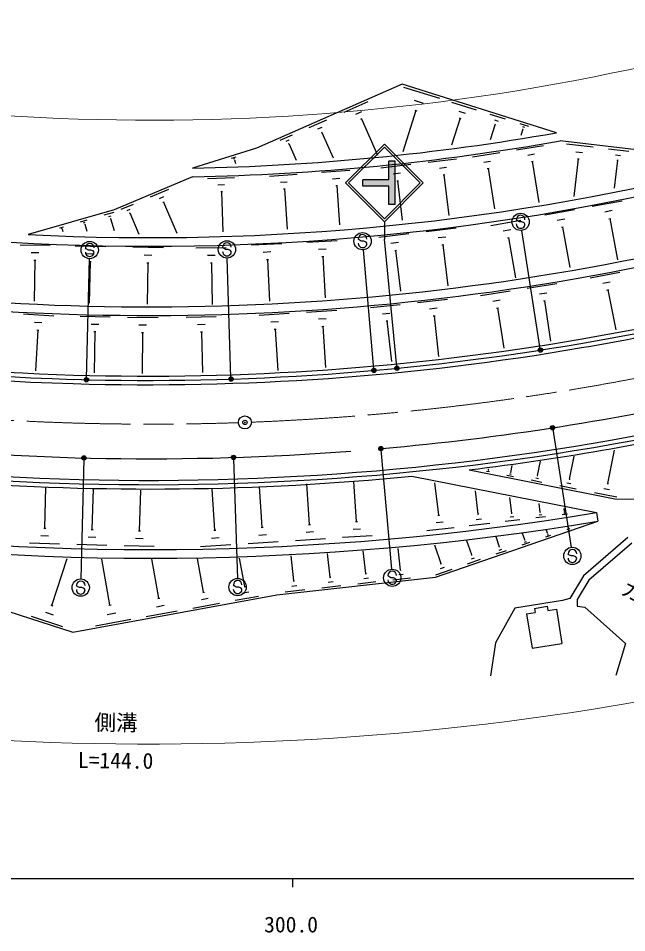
# Model space of a CAD drawing. Units: millimetres, scale not verified. Extents: x 40000 to 680000, y 20000 to 380000.
# Drawn here: x 336270 to 406695, y 198715 to 304469 of the extents above; entities that cross this region are included whole.
import ezdxf
from ezdxf.enums import TextEntityAlignment as Align

# ---------------------------------------------------------------- set-up
doc = ezdxf.new("R2010")
doc.units = ezdxf.units.MM
doc.header["$LTSCALE"] = 1000
doc.header["$PDMODE"] = 32
doc.header["$PDSIZE"] = 500
doc.linetypes.add('CHAIN', pattern=[18.5, 12, -1.5, 3.5, -1.5])
for name, color, linetype, lineweight in [('S-BGD', 7, 'Continuous', 25), ('S-BMK', 2, 'CHAIN', 13), ('S-BMK-SRVR', 3, 'Continuous', 25), ('S-STR-HTXT', 7, 'Continuous', 13), ('S-STR-STRC', 7, 'Continuous', 25), ('S-TTL-BAND', 7, 'Continuous', 25)]:
    doc.layers.add(name, color=color, linetype=linetype, lineweight=lineweight)
doc.styles.add('@ＭＳ ゴシック', font='')
doc.styles.add('ＭＳ ゴシック', font='')
doc.styles.get('@ＭＳ ゴシック').set_extended_font_data('@MS Gothic')
doc.styles.get('ＭＳ ゴシック').set_extended_font_data('MS Gothic')

msp = doc.modelspace()

# ---------------------------------------------------------------- hatches: boundary and pattern name
at = {"layer": 'S-STR-STRC'}
msp.add_hatch(color=256, dxfattribs=at).paths.add_polyline_path([(376150, 285803), (379150, 285803), (379150, 287929), (379900, 287929), (379900, 282929), (379150, 282929), (379150, 285053), (376150, 285053)])

# ---------------------------------------------------------------- linework, layer by layer
at = {"layer": 'S-BGD'}
for p, q in [((380698, 296833), (363854, 289441)), ((398559, 291235), (380698, 296833)), ((380867, 296518), (385011, 295219)), ((374000, 293620), (376779, 294840)), ((382096, 294995), (383132, 294670)), ((386432, 294774), (389267, 293885)), ((375347, 293383), (376041, 293688)), ((382290, 293797), (380797, 289033)), ((382160, 293837), (382419, 293756)), ((387273, 293732), (387982, 293510)), ((387316, 292940), (387494, 292884)), ((390842, 293392), (392639, 292828)), ((369953, 291845), (371980, 292734)), ((370936, 291672), (371442, 291894)), ((375912, 292803), (376086, 292879)), ((375999, 292841), (377841, 288643)), ((387405, 292912), (386431, 289804)), ((391459, 292211), (390896, 290415)), ((391375, 292731), (391824, 292590)), ((391403, 292229), (391515, 292194)), ((394336, 292296), (395312, 291991)), ((394626, 291938), (394870, 291861)), ((366590, 290369), (367992, 290984)), ((371348, 291248), (371475, 291304)), ((371411, 291276), (372710, 288317)), ((394671, 291656), (394434, 290899)), ((394641, 291665), (394702, 291646)), ((367270, 290249), (367620, 290403)), ((367555, 289956), (367642, 289995)), ((367598, 289976), (368434, 288071)), ((420405, 287777), (398984, 290295)), ((399717, 289957), (402825, 289592)), ((363854, 289441), (356419, 287143)), ((388829, 288433), (391990, 288934)), ((393951, 289245), (397066, 289738)), ((395243, 288651), (396022, 288774)), ((400791, 289043), (401568, 288952)), ((404577, 289386), (406954, 289107)), ((360940, 288279), (361489, 288448)), ((361188, 288205), (361325, 288248)), ((361282, 288084), (361316, 288094)), ((361299, 288089), (361427, 287675)), ((383705, 287827), (386988, 288215)), ((390140, 287831), (390930, 287956)), ((395658, 287918), (395853, 287949)), ((395756, 287934), (396510, 283174)), ((401088, 288221), (400576, 283867)), ((400991, 288232), (401185, 288209)), ((405626, 288058), (405244, 284811)), ((405398, 288687), (405993, 288617)), ((405551, 288067), (405700, 288049)), ((371360, 286654), (374660, 286898)), ((378253, 287182), (381691, 287589)), ((385033, 287152), (385854, 287249)), ((390561, 287087), (390759, 287119)), ((390660, 287103), (391399, 282437)), ((356437, 286143), (347380, 282314)), ((358182, 285953), (361298, 286060)), ((365361, 286212), (368534, 286446)), ((366610, 285506), (367403, 285565)), ((372658, 285921), (373483, 285982)), ((379644, 286475), (380503, 286577)), ((380068, 285654), (380283, 285679)), ((380175, 285667), (380714, 281105)), ((385438, 286367), (385643, 286391)), ((385541, 286379), (386100, 281651)), ((351586, 283821), (353690, 284710)), ((359378, 285214), (360157, 285241)), ((366965, 284735), (367164, 284750)), ((367065, 284742), (367408, 280089)), ((373029, 285119), (373235, 285134)), ((373132, 285126), (373466, 280595)), ((352597, 283628), (353123, 283851)), ((359696, 284445), (359891, 284452)), ((359794, 284448), (359954, 279767)), ((348172, 282377), (349603, 282982)), ((348860, 282246), (349218, 282397)), ((353017, 283186), (353148, 283241)), ((353083, 283214), (354604, 279616)), ((402679, 282729), (406156, 283368)), ((347380, 282314), (337434, 279451)), ((346226, 281721), (347365, 282049)), ((346735, 281560), (347020, 281641)), ((346924, 281305), (346995, 281326)), ((346959, 281316), (347356, 279939)), ((349145, 281945), (349235, 281983)), ((349190, 281964), (350234, 279494)), ((397218, 281725), (400638, 282354)), ((404143, 282100), (405012, 282259)), ((404629, 281290), (404846, 281330)), ((404737, 281310), (405612, 276551)), ((341057, 280234), (341521, 280367)), ((343473, 280929), (344253, 281153)), ((343822, 280818), (344017, 280874)), ((343951, 280644), (344000, 280658)), ((343975, 280651), (344203, 279861)), ((390957, 280513), (394421, 281124)), ((398658, 281106), (399513, 281263)), ((399135, 280310), (399349, 280349)), ((399242, 280330), (400101, 275656)), ((341264, 280168), (341380, 280201)), ((341341, 280064), (341370, 280072)), ((341356, 280068), (341435, 279792)), ((378005, 279171), (381474, 279584)), ((383467, 279821), (386958, 280237)), ((384880, 279104), (385753, 279208)), ((392409, 279876), (393275, 280029)), ((336484, 278287), (339964, 278217)), ((342861, 278158), (346389, 278086)), ((363243, 278256), (366791, 278442)), ((369666, 278592), (373197, 278776)), ((379409, 278458), (380276, 278562)), ((385311, 278270), (385529, 278296)), ((385420, 278283), (385986, 273528)), ((392887, 279067), (393103, 279106)), ((392995, 279086), (393812, 274456)), ((337772, 277391), (338642, 277373)), ((344166, 277249), (345048, 277231)), ((349522, 278022), (353098, 277950)), ((350845, 277101), (351739, 277083)), ((356838, 277922), (360340, 277978)), ((358165, 277067), (359041, 277081)), ((364620, 277439), (365507, 277485)), ((371036, 277778), (371919, 277824)), ((379837, 277630), (380054, 277656)), ((379946, 277643), (380508, 272922)), ((338080, 276514), (338298, 276510)), ((338189, 276512), (338092, 271761)), ((344479, 276360), (344700, 276356)), ((344589, 276358), (344491, 271535)), ((351162, 276200), (351386, 276195)), ((351274, 276198), (351176, 271390)), ((358507, 276197), (358726, 276200)), ((358617, 276199), (358693, 271374)), ((364999, 276569), (365220, 276581)), ((365110, 276575), (365361, 271763)), ((371413, 276913), (371634, 276924)), ((371523, 276918), (371773, 272132)), ((402460, 274434), (405878, 275118)), ((403913, 273836), (404767, 274007)), ((389761, 272426), (393199, 272955)), ((395178, 273260), (398624, 273790)), ((404404, 273045), (404618, 273088)), ((404511, 273067), (405435, 268447)), ((382474, 271603), (385942, 271980)), ((391183, 271765), (392042, 271897)), ((396603, 272597), (397464, 272730)), ((397058, 271786), (397274, 271819)), ((397166, 271802), (397886, 267123)), ((377035, 271012), (380478, 271386)), ((383869, 270877), (384736, 270971)), ((391637, 270955), (391852, 270988)), ((391745, 270972), (392463, 266304)), ((336873, 270273), (340384, 270070)), ((343417, 270004), (346905, 269952)), ((348921, 269922), (352456, 269870)), ((355698, 269909), (359168, 269993)), ((364147, 270143), (367642, 270365)), ((369644, 270492), (373156, 270715)), ((371017, 269697), (371895, 269753)), ((378420, 270292), (379280, 270385)), ((384288, 270046), (384505, 270069)), ((384397, 270057), (384909, 265336)), ((338139, 269319), (339016, 269268)), ((344712, 269113), (345584, 269100)), ((350233, 269019), (351117, 269005)), ((357020, 269073), (357888, 269094)), ((365513, 269353), (366387, 269408)), ((371402, 268840), (371621, 268854)), ((371511, 268847), (371815, 264066)), ((378836, 269466), (379051, 269489)), ((378943, 269478), (379452, 264795)), ((338527, 268416), (338254, 263693)), ((338417, 268422), (338636, 268410)), ((345026, 268236), (345244, 268232)), ((345135, 268234), (345064, 263470)), ((350552, 268130), (350773, 268126)), ((350662, 268128), (350591, 263380)), ((357366, 268213), (357583, 268219)), ((357475, 268216), (357590, 263497)), ((365896, 268500), (366115, 268513)), ((366005, 268507), (366307, 263752)), ((400080, 251172), (400604, 253814)), ((404502, 250667), (405268, 254532)), ((396378, 251595), (396703, 253236)), ((388453, 252250), (405317, 248910)), ((390472, 252105), (390824, 252036)), ((390621, 252167), (390709, 252150)), ((390672, 252248), (390694, 252244)), ((390683, 252246), (390702, 252346)), ((393144, 251776), (393336, 251738)), ((393254, 251954), (393302, 251945)), ((393278, 251950), (393437, 252752)), ((375409, 246270), (375113, 250911)), ((381831, 251523), (403181, 247295)), ((384943, 246994), (384497, 250753)), ((392817, 251641), (393587, 251488)), ((395618, 251086), (396887, 250835)), ((396157, 251309), (396474, 251246)), ((396338, 251603), (396418, 251587)), ((399755, 250752), (400221, 250659)), ((400022, 251184), (400139, 251161)), ((404422, 250683), (404583, 250651)), ((339347, 245498), (339478, 250227)), ((344830, 245344), (344961, 250066)), ((350309, 245190), (350439, 249905)), ((359009, 245266), (358706, 250028)), ((364502, 245602), (364202, 250324)), ((369969, 245937), (369671, 250618)), ((389500, 247132), (389181, 249825)), ((398962, 250424), (400829, 250054)), ((402957, 249633), (405536, 249122)), ((404052, 250086), (404697, 249958)), ((393379, 247249), (393167, 249035)), ((405317, 248910), (408021, 248869)), ((396679, 247348), (396559, 248364)), ((399488, 247432), (399445, 247792)), ((384843, 246983), (385042, 247006)), ((389273, 246500), (389869, 246571)), ((389426, 247123), (389575, 247141)), ((392627, 246294), (394333, 246496)), ((393216, 246796), (393643, 246847)), ((393325, 247242), (393432, 247255)), ((396181, 246716), (397312, 246850)), ((396571, 247049), (396854, 247082)), ((396644, 247344), (396715, 247352)), ((399206, 247075), (399846, 247150)), ((399427, 247263), (399587, 247282)), ((399468, 247430), (399508, 247435)), ((403181, 247295), (403345, 246308)), ((305805, 245365), (342567, 233486)), ((339238, 245501), (339456, 245495)), ((364393, 245595), (364612, 245609)), ((369861, 245930), (370077, 245944)), ((375034, 245383), (375893, 245438)), ((375301, 246263), (375516, 246277)), ((383541, 245216), (386721, 245593)), ((384550, 239836), (403345, 246308)), ((384639, 246152), (385434, 246247)), ((388450, 245798), (390834, 246081)), ((399791, 245349), (400141, 245469)), ((399892, 245481), (399980, 245512)), ((399895, 245580), (399917, 245588)), ((399906, 245584), (399900, 245602)), ((338887, 244638), (339759, 244614)), ((344371, 244485), (345242, 244461)), ((344722, 245347), (344939, 245341)), ((349850, 244333), (350720, 244309)), ((350200, 245193), (350418, 245187)), ((358625, 244358), (359505, 244414)), ((358899, 245259), (359119, 245273)), ((364122, 244702), (364995, 244757)), ((368347, 244094), (371812, 244315)), ((369591, 245043), (370457, 245098)), ((373799, 244441), (377237, 244660)), ((391988, 243320), (391584, 244494)), ((394897, 244152), (394639, 244901)), ((397331, 244502), (397930, 244708)), ((397527, 244904), (397402, 245269)), ((397504, 244729), (397654, 244780)), ((397509, 244898), (397546, 244911)), ((406831, 244425), (401708, 239996)), ((337555, 243802), (341043, 243706)), ((343041, 243650), (346524, 243554)), ((348522, 243499), (352000, 243403)), ((357362, 243395), (360880, 243619)), ((362868, 243745), (366360, 243968)), ((385212, 241382), (384467, 243546)), ((388771, 242400), (388204, 244044)), ((391951, 243307), (392025, 243333)), ((394611, 243565), (395484, 243866)), ((394863, 243896), (395081, 243971)), ((394870, 244143), (394924, 244161)), ((407300, 243773), (402325, 239472)), ((368162, 239405), (367839, 242284)), ((372369, 239832), (372061, 242581)), ((376490, 240251), (376196, 242872)), ((380526, 240661), (380246, 243157)), ((388723, 242384), (388818, 242416)), ((391602, 242529), (392779, 242934)), ((391942, 242975), (392236, 243076)), ((340153, 236540), (341917, 241997)), ((346880, 236628), (345923, 241897)), ((352539, 237393), (351713, 241942)), ((357728, 238094), (357022, 241984)), ((362487, 238738), (361890, 242023)), ((385153, 241362), (385271, 241403)), ((388275, 241383), (389787, 241904)), ((388712, 241957), (389090, 242087)), ((376424, 240243), (376556, 240258)), ((380330, 240127), (380836, 240183)), ((380463, 240654), (380589, 240668)), ((384594, 240116), (386479, 240765)), ((385139, 240830), (385610, 240992)), ((366204, 237778), (384550, 239836)), ((368091, 239397), (368234, 239413)), ((372156, 239253), (372705, 239314)), ((372301, 239824), (372438, 239840)), ((375554, 239079), (377662, 239315)), ((376285, 239694), (376812, 239753)), ((379628, 239536), (381651, 239763)), ((401708, 239996), (400109, 237384)), ((402325, 239472), (400971, 237259)), ((357631, 238077), (357825, 238112)), ((362274, 238009), (362942, 238130)), ((362403, 238722), (362570, 238753)), ((367149, 238136), (369431, 238392)), ((367941, 238802), (368511, 238866)), ((371395, 238612), (373589, 238858)), ((342567, 233486), (366204, 237778)), ((352427, 237373), (352650, 237413)), ((357481, 237249), (358256, 237390)), ((361393, 237159), (364066, 237644)), ((399264, 237135), (393753, 236234)), ((400109, 237384), (399264, 237135)), ((400971, 237259), (400962, 236469)), ((340039, 236577), (340267, 236504)), ((346752, 236605), (347007, 236651)), ((351079, 235286), (354646, 235933)), ((352255, 236420), (353146, 236582)), ((356459, 236263), (359560, 236826)), ((393753, 236234), (391514, 232247)), ((396011, 236229), (397492, 236466)), ((396011, 236229), (396090, 235735)), ((397492, 236466), (397571, 235972)), ((397571, 235972), (398558, 236130)), ((398558, 236130), (399190, 232181)), ((400962, 236469), (401852, 236372)), ((401852, 236372), (406559, 232150)), ((337743, 235307), (341386, 234130)), ((339403, 235777), (340314, 235482)), ((345212, 234220), (349288, 234960)), ((346555, 235517), (347574, 235702)), ((395102, 235577), (396090, 235735)), ((395102, 235577), (395734, 231628)), ((391514, 232247), (390918, 228431)), ((395734, 231628), (399190, 232181)), ((406559, 232150), (405427, 228478))]:
    msp.add_line(p, q, dxfattribs=at)
for centre, radius, start, end in [((351450, 557342), 270244, 271.05346, 280.0389), ((351450, 557342), 271244, 271.05346, 280.09278), ((351450, 557342), 278244, 267.11251, 284.34859), ((351450, 557342), 279244, 266.70431, 284.14503), ((351450, 557342), 286244, 258.84304, 283.74094), ((351450, 557342), 287244, 258.72801, 283.82979), ((351561, 557529), 295450, 252.98188, 268.26953), ((351561, 557529), 294950, 252.98091, 268.26948), ((351561, 557529), 294450, 256.04149, 268.26942), ((351561, 557529), 294400, 279.72849, 283.10782), ((351561, 557529), 294900, 279.72852, 283.07086), ((351561, 557529), 295400, 279.72855, 283.07205), ((351561, 557529), 304000, 252.99809, 274.37447), ((351258, 558265), 295676, 268.33249, 279.76231), ((351258, 558265), 295176, 268.33255, 279.76234), ((351258, 558265), 296176, 268.33244, 279.76228), ((351561, 557529), 307000, 255.56893, 283.07086), ((351561, 557529), 306500, 255.56893, 283.07086), ((351561, 557529), 304000, 275.0624, 282.8579), ((351561, 557529), 307500, 255.56893, 275.64929), ((351561, 557529), 307500, 276.89047, 283.07086), ((351561, 557529), 314500, 261.66114, 279.44683), ((351561, 557529), 315500, 261.66114, 279.44683)]:
    msp.add_arc(centre, radius, start, end, dxfattribs=at)
at = {"layer": 'S-BMK'}
for start, end in [(253.13383, 271.9459), (272.23238, 283.54833)]:
    msp.add_arc((351561, 557529), 300000, start, end, dxfattribs=at)
at = {"layer": 'S-BMK-SRVR'}
msp.add_circle((362498, 257729), 750, dxfattribs=at)
msp.add_point((362498, 257729), dxfattribs=at)
at = {"layer": 'S-STR-HTXT'}
for centre, radius, start, end in [((351561, 557529), 264850, 252.83979, 283.54833), ((351457, 548731), 328201, 255.2038, 283.436)]:
    msp.add_arc(centre, radius, start, end, dxfattribs=at)
at = {"layer": 'S-STR-STRC'}
for p, q in [((374150, 285429), (378650, 289929)), ((383150, 285429), (378650, 289929)), ((374503, 285429), (378650, 289575)), ((382796, 285429), (378650, 289575)), ((379900, 287929), (379150, 287929)), ((379150, 285803), (379150, 287929)), ((379900, 282929), (379900, 287929)), ((376150, 285053), (376150, 285803)), ((379150, 285803), (376150, 285803)), ((374150, 285429), (378650, 280929)), ((374503, 285429), (378650, 281282)), ((379150, 285053), (376150, 285053)), ((378650, 280929), (383150, 285429)), ((378650, 281282), (382796, 285429)), ((379150, 282929), (379150, 285053)), ((379900, 282929), (379150, 282929)), ((378650, 280929), (378650, 278929)), ((394020, 281067), (393920, 281185)), ((394265, 280928), (394020, 281067)), ((394566, 280925), (394265, 280928)), ((394811, 280813), (394566, 280925)), ((394917, 280677), (394811, 280813)), ((396689, 266252), (394568, 279938)), ((375729, 278833), (375629, 278951)), ((375974, 278693), (375729, 278833)), ((376274, 278691), (375974, 278693)), ((376519, 278579), (376274, 278691)), ((376625, 278443), (376519, 278579)), ((380087, 264148), (378650, 278929)), ((344142, 277810), (344042, 277928)), ((344387, 277670), (344142, 277810)), ((344687, 277668), (344387, 277670)), ((344932, 277556), (344687, 277668)), ((345038, 277420), (344932, 277556)), ((360026, 277879), (359927, 277997)), ((360271, 277739), (360026, 277879)), ((360572, 277737), (360271, 277739)), ((360817, 277625), (360572, 277737)), ((360923, 277489), (360817, 277625)), ((377427, 263900), (376212, 277696)), ((344164, 262824), (344512, 276669)), ((360891, 262896), (360453, 276739)), ((398127, 256965), (400248, 243278)), ((378250, 254553), (379466, 240756)), ((343870, 253477), (343520, 239631)), ((361188, 253532), (361626, 239689)), ((400006, 242431), (399906, 242549)), ((400251, 242291), (400006, 242431)), ((400551, 242289), (400251, 242291)), ((400797, 242177), (400551, 242289)), ((400902, 242041), (400797, 242177)), ((379158, 239900), (379059, 240018)), ((379403, 239761), (379158, 239900)), ((379704, 239759), (379403, 239761)), ((379949, 239647), (379704, 239759)), ((380055, 239511), (379949, 239647)), ((343100, 238772), (343000, 238890)), ((343344, 238633), (343100, 238772)), ((343645, 238630), (343344, 238633)), ((343890, 238518), (343645, 238630)), ((343996, 238382), (343890, 238518)), ((361262, 238830), (361163, 238948)), ((361507, 238690), (361262, 238830)), ((361808, 238688), (361507, 238690)), ((362053, 238576), (361808, 238688)), ((362159, 238440), (362053, 238576))]:
    msp.add_line(p, q, dxfattribs=at)
for centre, radius in [((394415, 280926), 1000), ((376124, 278692), 1000), ((344537, 277669), 1000), ((360421, 277738), 1000), ((396712, 266103), 150), ((396712, 266103), 120), ((396712, 266103), 90), ((396712, 266103), 60), ((396712, 266103), 30), ((377440, 263750), 150), ((377440, 263750), 120), ((377440, 263750), 90), ((377440, 263750), 60), ((377440, 263750), 30), ((380102, 263999), 150), ((380102, 263999), 120), ((380102, 263999), 90), ((380102, 263999), 60), ((380102, 263999), 30), ((344161, 262674), 150), ((344161, 262674), 120), ((344161, 262674), 90), ((344161, 262674), 60), ((344161, 262674), 30), ((360896, 262746), 150), ((360896, 262746), 120), ((360896, 262746), 90), ((360896, 262746), 60), ((360896, 262746), 30), ((398105, 257113), 150), ((398105, 257113), 120), ((398105, 257113), 90), ((398105, 257113), 60), ((398105, 257113), 30), ((361183, 253682), 150), ((378237, 254702), 150), ((378237, 254702), 120), ((378237, 254702), 90), ((378237, 254702), 60), ((378237, 254702), 30), ((343874, 253627), 150), ((343874, 253627), 120), ((343874, 253627), 90), ((343874, 253627), 60), ((343874, 253627), 30), ((361183, 253682), 120), ((361183, 253682), 90), ((361183, 253682), 60), ((361183, 253682), 30), ((400401, 242290), 1000), ((379553, 239760), 1000), ((343495, 238631), 1000), ((361658, 238689), 1000)]:
    msp.add_circle(centre, radius, dxfattribs=at)
for centre, start, end in [((394420, 281181), 359.55488, 179.55488), ((394417, 280681), 179.55488, 359.55488), ((376129, 278947), 359.55488, 179.55488), ((344542, 277924), 359.55488, 179.55488), ((360427, 277993), 359.55488, 179.55488), ((376125, 278447), 179.55488, 359.55488), ((344538, 277424), 179.55488, 359.55488), ((360423, 277493), 179.55488, 359.55488), ((400406, 242545), 359.55488, 179.55488), ((400402, 242045), 179.55488, 359.55488), ((379559, 240015), 359.55488, 179.55488), ((343500, 238886), 359.55488, 179.55488), ((361663, 238944), 359.55488, 179.55488), ((379555, 239515), 179.55488, 359.55488), ((343496, 238386), 179.55488, 359.55488), ((361659, 238444), 179.55488, 359.55488)]:
    msp.add_arc(centre, 500, start, end, dxfattribs=at)
for p in [(396712, 266103), (377440, 263750), (380102, 263999), (344161, 262674), (360896, 262746), (398105, 257113), (378237, 254702), (343874, 253627), (361183, 253682)]:
    msp.add_point(p, dxfattribs=at)
at = {"layer": 'S-TTL-BAND'}
for p, q in [((40000, 205000), (579000, 205000)), ((368000, 205000), (368000, 204000))]:
    msp.add_line(p, q, dxfattribs=at)

# ---------------------------------------------------------------- texts
at = {"layer": 'S-STR-HTXT', "style": 'ＭＳ ゴシック'}
msp.add_text('側溝', height=1833, rotation=359.32, dxfattribs=at).set_placement((347573, 221553), align=Align.BOTTOM_CENTER)
at = {"layer": 'S-STR-HTXT', "style": '@ＭＳ ゴシック'}
msp.add_text('L=144.0', height=1833, rotation=359.32, dxfattribs=at).set_placement((347549, 219553), align=Align.TOP_CENTER)
at = {"layer": 'S-STR-STRC', "style": 'ＭＳ ゴシック'}
msp.add_text('ガ－ドパイプ', height=1833, rotation=333.435, dxfattribs=at).set_placement((412384, 234084), align=Align.BOTTOM_CENTER)
at = {"layer": 'S-TTL-BAND', "style": 'ＭＳ ゴシック'}
msp.add_text('300.0', height=1833, dxfattribs=at).set_placement((367844, 198195), align=Align.BOTTOM_CENTER)

doc.saveas('drawing.dxf')
